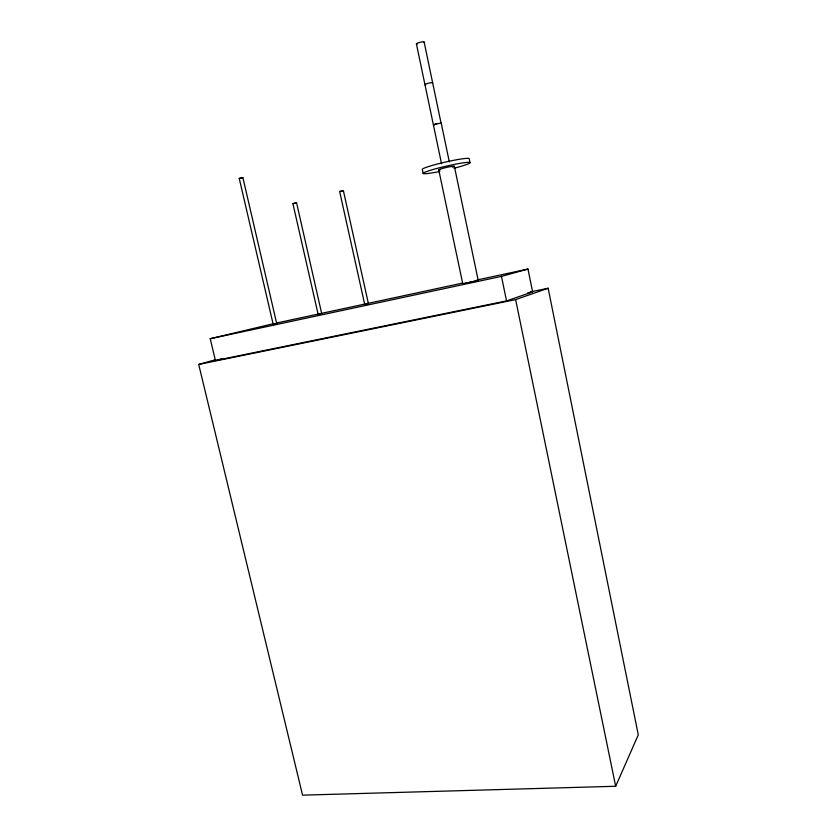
<?xml version="1.0" encoding="UTF-8"?>
<svg xmlns="http://www.w3.org/2000/svg" width="837" height="837" viewBox="0 0 837 837"><rect width="100%" height="100%" fill="white"/><g stroke="black" fill="none" stroke-linecap="round" stroke-linejoin="round"><path stroke-width="1.26" d="M441.099 123.29L424.139 42.049M215.015 359.837L198.714 364.451L302.565 795.15L615.676 786.267L638.286 734.865L548.141 288.242L530.229 291.935M273.228 324.494L239.246 178.438L240.596 177.946L242.897 177.664L276.744 323.699L273.197 324.484L276.744 323.699M242.897 177.664L242.364 177.925M318.248 314.838L292.908 203.653L294.362 203.192L296.601 202.868L321.795 314.042L318.186 314.838L321.795 314.042M296.601 202.868L292.95 203.684M339.655 191.506L343.4 190.71L368.489 304.03L364.806 304.846L339.655 191.506L340.889 191.391M343.4 190.71L341.36 191.296M433.733 124.703L435.073 124.211M198.714 364.451L515.634 299.604L548.141 288.242M273.845 323.595L210.213 338.723L215.433 360.527L506.531 300.912L532.614 291.914L527.969 269.054L476.881 280.018M454.345 166.249L478.23 280.468L475.625 281.138L462.788 283.858L438.755 169.911M462.788 283.858L467.109 282.801M435.02 124.211L440.994 123.07M216.689 360.172L221.721 358.738M368.479 304.04L364.796 304.856M210.213 338.723L501.468 276.377L527.969 269.054M435.962 123.949L436.935 123.698M241.548 178.155L239.246 178.438M469.013 282.362L471.011 281.923M276.398 323.051L462.84 283.032M472.978 281.494L478.23 280.468M527.509 292.971L532.614 291.914M433.629 125.1L434.173 125.079M423.187 173.531L422.35 169.566A24.085 2.009 -12.9 0 1 444.185 162.357A24.085 2.009 -12.9 0 1 469.201 158.611L470.028 162.608M416.428 43.995L441.549 163.77M441.214 123.144L449.343 161.928M501.468 276.377L506.531 300.912M515.634 299.604L615.676 786.267M425.709 84.809A3.965 0.596 -13.3 0 1 426.054 83.93A3.965 0.596 -13.3 0 1 431.003 82.717A3.965 0.596 -13.3 0 1 432.352 83.166M417.161 44.194A3.986 0.743 -13.5 0 1 417.475 43.147A3.986 0.743 -13.5 0 1 422.444 41.892A3.986 0.743 -13.5 0 1 423.825 42.509M440.157 169.911A8.025 0.638 -12.9 0 1 441.517 168.729A8.025 0.638 -12.9 0 1 452.095 166.354A8.025 0.638 -12.9 0 1 452.514 167.149M439.728 171.491A24.074 1.925 -12.9 0 1 427.404 171.271A24.074 1.925 -12.9 0 1 465.435 162.566A24.074 1.925 -12.9 0 1 453.957 168.237"/></g></svg>
